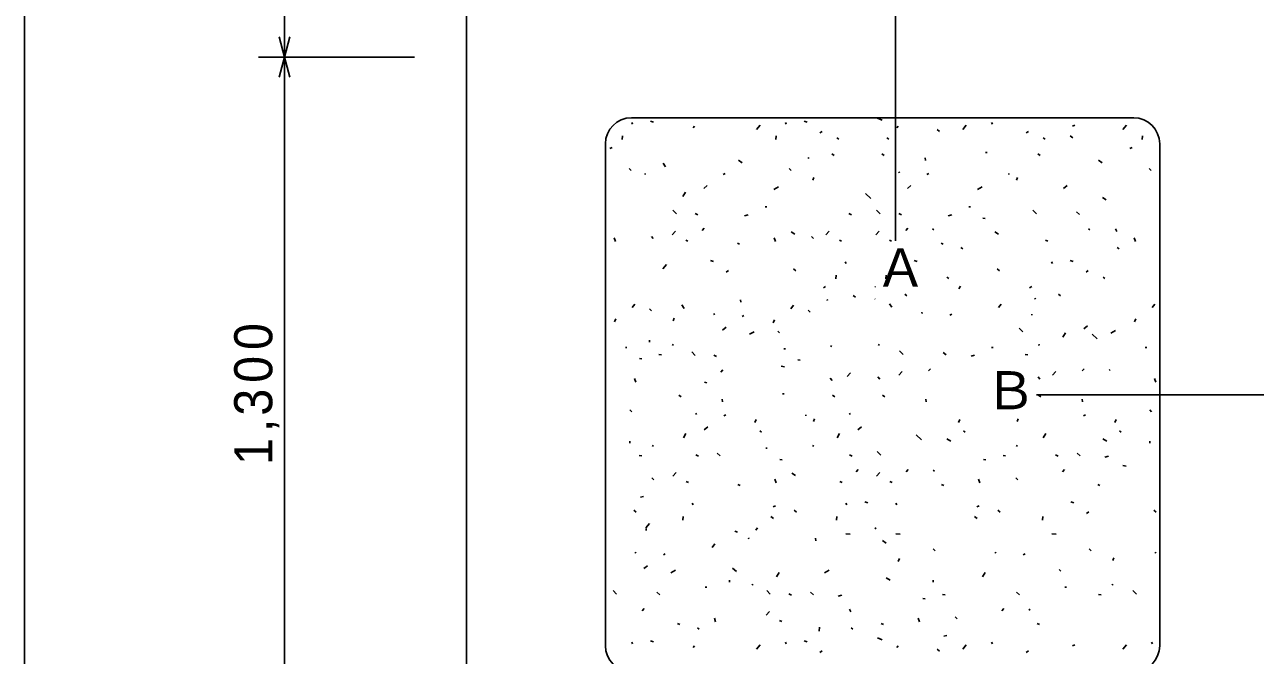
# Model space of a CAD drawing. Units: millimetres at full size, sheet at 1:20; details may follow other scales. Extents: x -7610 to 7610, y -5340 to 5340.
# Drawn here: x -7610 to -5243, y -518 to 696 of the extents above; entities that cross this region are included whole.
import ezdxf
from ezdxf.enums import TextEntityAlignment as Align

# ---------------------------------------------------------------- set-up
doc = ezdxf.new("R2010")
doc.units = ezdxf.units.MM
doc.header["$LTSCALE"] = 20
for name, color, linetype in [('0-0_枠', 5, 'Continuous'), ('0-6_寸法', 7, 'Continuous'), ('0-8_ハッチング', 3, 'Continuous'), ('3-0', 2, 'Continuous')]:
    doc.layers.add(name, color=color, linetype=linetype)
doc.styles.add('HGPｺﾞｼｯｸE', font='')
doc.styles.get('HGPｺﾞｼｯｸE').set_extended_font_data('HGPｺﾞｼｯｸE')

msp = doc.modelspace()

# ---------------------------------------------------------------- linework, layer by layer
at = {"layer": '0-0_枠'}
for p, q in [((-6760, 3383.63), (-6760, -2116.37)), ((-5477, 516.63), (-6443, 516.63)), ((-6493, -499.37), (-6493, 466.63)), ((-5427, -499.37), (-5427, 466.63))]:
    msp.add_line(p, q, dxfattribs=at)
for centre, start, end in [((-6443, 466.63), 90, 180), ((-5477, 466.63), 0, 90), ((-6443, -499.37), 180, 270), ((-5477, -499.37), 270, 0)]:
    msp.add_arc(centre, 50, start, end, dxfattribs=at)
at = {"layer": '0-6_寸法'}
for p, q in [((-7110, 1933.63), (-7110, 633.63)), ((-5935, 987.63), (-5935, 279.63)), ((-7110, 633.63), (-7120.35, 672.26)), ((-7110, 633.63), (-7099.65, 672.26)), ((-6860, 633.63), (-7160, 633.63)), ((-7110, 633.63), (-7120.35, 594.99)), ((-7110, 633.63), (-7099.65, 594.99)), ((-7110, 633.63), (-7110, -666.37)), ((-5664, -16.37), (-4956, -16.37))]:
    msp.add_line(p, q, dxfattribs=at)
at = {"layer": '0-8_ハッチング'}
for p, q in [((-6442.49, 507.55), (-6440.61, 504.41)), ((-6406.04, 510.06), (-6400.38, 508.18)), ((-6324.33, 497.49), (-6321.81, 500.64)), ((-6202.24, 494.35), (-6195.33, 502.52)), ((-6146.93, 507.55), (-6145.05, 504.41)), ((-6110.48, 510.06), (-6104.82, 508.18)), ((-5969.69, 515.72), (-5960.89, 511.95)), ((-5932.61, 497.49), (-5930.09, 500.64)), ((-5805.85, 494.35), (-5798.93, 502.52)), ((-5750.54, 507.55), (-5748.65, 504.41)), ((-5594.66, 500.64), (-5590.26, 502.52)), ((-5497.8, 494.35), (-5490.89, 502.52)), ((-6460.72, 474.87), (-6460.09, 481.78)), ((-6165.16, 474.87), (-6164.53, 481.78)), ((-6080.31, 487.44), (-6075.91, 490.58)), ((-6047.62, 478.01), (-6043.85, 475.49)), ((-5951.46, 478.01), (-5947.69, 475.49)), ((-5854.67, 494.35), (-5850.27, 489.95)), ((-5683.91, 487.44), (-5679.51, 490.58)), ((-5651.23, 478.01), (-5647.46, 475.49)), ((-5599.06, 481.78), (-5594.03, 478.01)), ((-5460.72, 474.87), (-5460.09, 481.78)), ((-6484.6, 457.27), (-6480.21, 459.78)), ((-5762.07, 450.02), (-5758.92, 450.02)), ((-5484.6, 457.27), (-5480.21, 459.78)), ((-6381.95, 429.28), (-6377.55, 422.37)), ((-6236.76, 434.94), (-6229.84, 429.91)), ((-6102.88, 439.97), (-6101.62, 438.08)), ((-6057.47, 447.51), (-6053.07, 444.37)), ((-5961.31, 447.51), (-5956.91, 444.37)), ((-5877.72, 439.34), (-5877.09, 434.31)), ((-5661.08, 447.51), (-5656.68, 444.37)), ((-5544.8, 434.94), (-5537.88, 429.91)), ((-6447.38, 419.23), (-6443.6, 415.46)), ((-6416.58, 409.17), (-6416.58, 407.28)), ((-6266.3, 407.28), (-6262.52, 409.17)), ((-6139.33, 419.23), (-6135.56, 415.46)), ((-5928.63, 412.94), (-5927.37, 410.43)), ((-5874.57, 407.28), (-5870.8, 409.17)), ((-5716.81, 409.17), (-5716.81, 407.28)), ((-5447.38, 419.23), (-5443.6, 415.46)), ((-6304.01, 380.89), (-6297.09, 386.54)), ((-6168.87, 378.37), (-6160.07, 384.03)), ((-6094.08, 396.6), (-6092.19, 401.63)), ((-5912.29, 380.89), (-5905.37, 386.54)), ((-5777.15, 378.37), (-5768.35, 384.03)), ((-5702.36, 396.6), (-5700.47, 401.63)), ((-5612.05, 380.89), (-5605.14, 386.54)), ((-6344.23, 365.17), (-6339.21, 373.34)), ((-5992.73, 370.83), (-5982.68, 361.4)), ((-5537.26, 363.29), (-5529.71, 358.89)), ((-6363.09, 338.77), (-6356.18, 331.86)), ((-6320.35, 332.49), (-6315.32, 329.97)), ((-6185.84, 345.06), (-6182.7, 345.06)), ((-6024.79, 332.49), (-6019.76, 329.97)), ((-5971.37, 338.77), (-5964.45, 331.86)), ((-5928.63, 332.49), (-5923.6, 329.97)), ((-5794.12, 345.06), (-5790.98, 345.06)), ((-5671.13, 338.77), (-5664.22, 331.86)), ((-5586.91, 335.63), (-5581.25, 330.6)), ((-6225.44, 328.09), (-6218.53, 329.97)), ((-5833.72, 328.09), (-5826.81, 329.97)), ((-5767.09, 323.69), (-5762.69, 323.06)), ((-6476.29, 285.35), (-6473.77, 278.43)), ((-6404.64, 288.49), (-6400.86, 284.09)), ((-6364.35, 291.63), (-6358.06, 298.55)), ((-6303.38, 304.2), (-6307.15, 299.8)), ((-6168.24, 285.35), (-6165.73, 278.43)), ((-6135.56, 297.29), (-6128.65, 292.89)), ((-6096.59, 288.49), (-6092.82, 284.09)), ((-6068.79, 291.63), (-6062.5, 298.55)), ((-5972.62, 291.63), (-5966.34, 298.55)), ((-5911.66, 304.2), (-5915.43, 299.8)), ((-5863.89, 302.95), (-5861.37, 301.06)), ((-5743.84, 297.29), (-5736.92, 292.89)), ((-5563.65, 302.95), (-5561.14, 301.06)), ((-5512.11, 302.95), (-5509.6, 297.92)), ((-5476.29, 285.35), (-5473.77, 278.43)), ((-6338.58, 280.95), (-6334.18, 279.06)), ((-6239.27, 275.29), (-6234.87, 273.41)), ((-6043.02, 280.95), (-6038.62, 279.06)), ((-5946.86, 280.95), (-5942.46, 279.06)), ((-5847.55, 275.29), (-5843.15, 273.41)), ((-5809.21, 267.12), (-5805.44, 264.61)), ((-5646.62, 280.95), (-5642.22, 279.06)), ((-5508.97, 267.12), (-5505.2, 264.61)), ((-6290.81, 241.98), (-6285.15, 240.09)), ((-6031.7, 239.47), (-6029.82, 236.32)), ((-5899.09, 241.98), (-5893.43, 240.09)), ((-5635.31, 239.47), (-5633.42, 236.32)), ((-5598.85, 241.98), (-5593.2, 240.09)), ((-6382.57, 226.27), (-6375.66, 234.44)), ((-6260.64, 219.35), (-6256.24, 222.5)), ((-6131.16, 226.27), (-6126.76, 221.87)), ((-6049.93, 206.78), (-6049.3, 213.7)), ((-5953.77, 206.78), (-5953.14, 213.7)), ((-5739.44, 226.27), (-5735.04, 221.87)), ((-5568.68, 219.35), (-5564.28, 222.5)), ((-6073.81, 189.18), (-6069.41, 191.7)), ((-5974.64, 190.91), (-5973.25, 191.7)), ((-5836.23, 209.92), (-5832.46, 207.41)), ((-5812.98, 187.3), (-5809.83, 192.33)), ((-5677.42, 189.18), (-5673.02, 191.7)), ((-5536, 209.92), (-5532.23, 207.41)), ((-6233.37, 166.55), (-6232.74, 161.52)), ((-6066.81, 167.18), (-6065.55, 165.29)), ((-6016.73, 174.72), (-6012.33, 171.58)), ((-5974.64, 168.52), (-5974.05, 167.65)), ((-5917.42, 177.07), (-5913.02, 173.93)), ((-5667.27, 169.53), (-5666.01, 167.65)), ((-5621.86, 177.07), (-5617.46, 173.93)), ((-6441.47, 151.3), (-6436.44, 158.22)), ((-6408.16, 148.79), (-6404.39, 145.02)), ((-6345.88, 156.5), (-6341.48, 149.58)), ((-6136.58, 148.95), (-6131.55, 155.87)), ((-6103.27, 146.44), (-6099.5, 142.67)), ((-5946.33, 158.85), (-5941.93, 151.93)), ((-5884.74, 142.51), (-5883.48, 139.99)), ((-5737.03, 151.3), (-5732, 158.22)), ((-5441.47, 151.3), (-5436.44, 158.22)), ((-6475.41, 124.28), (-6472.9, 129.93)), ((-6362.9, 126.16), (-6361.02, 131.19)), ((-6284.28, 140.15), (-6283.03, 137.64)), ((-6230.23, 134.5), (-6226.46, 136.38)), ((-6170.52, 121.93), (-6168.01, 127.58)), ((-5830.68, 136.85), (-5826.91, 138.73)), ((-5672.92, 138.73), (-5672.92, 136.85)), ((-5475.41, 124.28), (-5472.9, 129.93)), ((-6267.94, 108.1), (-6261.03, 113.75)), ((-6215.77, 99.93), (-6206.97, 104.96)), ((-6161.09, 106.21), (-6157.95, 103.07)), ((-5697.44, 111.71), (-5689.89, 104.79)), ((-5613.06, 94.74), (-5608.03, 102.91)), ((-5572.83, 110.45), (-5565.92, 116.11)), ((-5557.12, 100.39), (-5547.07, 90.97)), ((-5520.67, 102.28), (-5511.87, 107.31)), ((-6454.67, 74.62), (-6451.53, 74.62)), ((-6408.16, 88.45), (-6408.16, 84.68)), ((-6364.16, 78.39), (-6362.9, 80.91)), ((-6149.78, 72.27), (-6146.64, 72.27)), ((-6059.27, 76.04), (-6058.01, 78.56)), ((-5967.77, 78.39), (-5966.51, 80.91)), ((-5750.23, 74.62), (-5747.09, 74.62)), ((-5659.72, 78.39), (-5658.47, 80.91)), ((-5454.67, 74.62), (-5451.53, 74.62)), ((-6427.64, 53.25), (-6423.24, 52.62)), ((-6389.93, 60.8), (-6384.9, 60.17)), ((-6327.02, 65.99), (-6320.11, 59.07)), ((-6284.28, 59.7), (-6279.26, 57.19)), ((-6122.75, 50.9), (-6118.35, 50.27)), ((-5927.48, 68.34), (-5920.56, 61.42)), ((-5843.25, 65.2), (-5837.6, 60.17)), ((-5789.83, 57.65), (-5782.92, 59.54)), ((-5685.49, 60.8), (-5680.46, 60.17)), ((-6267.31, 31.42), (-6271.09, 27.02)), ((-6154.81, 38.96), (-6148.52, 37.7)), ((-6028.05, 18.85), (-6021.76, 25.76)), ((-5928.74, 21.2), (-5922.45, 28.11)), ((-5867.77, 33.77), (-5871.54, 29.37)), ((-5633.17, 21.2), (-5626.89, 28.11)), ((-5572.21, 33.77), (-5575.98, 29.37)), ((-5524.44, 32.51), (-5521.92, 30.63)), ((-6437.07, 14.91), (-6434.56, 8)), ((-6302.51, 8.16), (-6298.11, 6.28)), ((-6060.53, 15.7), (-6056.76, 11.3)), ((-5969.02, 18.06), (-5965.25, 13.66)), ((-5660.98, 18.06), (-5657.21, 13.66)), ((-5437.07, 14.91), (-5434.56, 8)), ((-6351.91, -16.96), (-6347.51, -20.1)), ((-6152.67, -14.44), (-6149.52, -14.44)), ((-6056.35, -16.96), (-6051.95, -20.1)), ((-5960.19, -16.96), (-5955.79, -20.1)), ((-5659.96, -16.96), (-5655.56, -20.1)), ((-6446.25, -45.24), (-6442.48, -49.01)), ((-6268.32, -25.13), (-6267.69, -30.16)), ((-5876.6, -25.13), (-5875.97, -30.16)), ((-5576.36, -25.13), (-5575.73, -30.16)), ((-5446.25, -45.24), (-5442.48, -49.01)), ((-6319.23, -51.53), (-6317.97, -54.04)), ((-6265.18, -57.18), (-6261.4, -55.3)), ((-6205.46, -69.75), (-6202.95, -64.1)), ((-6107.41, -55.3), (-6107.41, -57.18)), ((-6092.96, -67.87), (-6091.07, -62.84)), ((-6023.67, -51.53), (-6022.41, -54.04)), ((-5813.74, -69.75), (-5811.23, -64.1)), ((-5701.23, -67.87), (-5699.35, -62.84)), ((-5573.22, -57.18), (-5569.45, -55.3)), ((-5513.51, -69.75), (-5510.99, -64.1)), ((-6343.11, -99.29), (-6338.08, -91.12)), ((-6302.89, -83.58), (-6295.97, -77.92)), ((-6196.04, -85.47), (-6192.89, -88.61)), ((-6047.55, -99.29), (-6042.52, -91.12)), ((-6007.33, -83.58), (-6000.41, -77.92)), ((-5895.45, -93.64), (-5885.39, -103.07)), ((-5804.31, -85.47), (-5801.17, -88.61)), ((-5651.16, -99.29), (-5646.13, -91.12)), ((-5504.08, -85.47), (-5500.94, -88.61)), ((-6446.25, -105.58), (-6446.25, -109.35)), ((-6402.26, -115.64), (-6401, -113.12)), ((-6094.21, -115.64), (-6092.96, -113.12)), ((-5836.37, -101.18), (-5828.83, -105.58)), ((-5702.49, -115.64), (-5701.23, -113.12)), ((-5536.13, -101.18), (-5528.59, -105.58)), ((-5446.25, -105.58), (-5446.25, -109.35)), ((-6428.03, -133.24), (-6423, -133.86)), ((-6319.23, -131.98), (-6314.2, -134.49)), ((-6277.75, -128.84), (-6272.09, -133.86)), ((-6184.72, -119.41), (-6181.58, -119.41)), ((-6157.7, -140.78), (-6153.3, -141.41)), ((-6023.67, -131.98), (-6018.64, -134.49)), ((-5970.25, -125.69), (-5963.33, -132.61)), ((-5765.97, -140.78), (-5761.57, -141.41)), ((-5728.26, -133.24), (-5723.23, -133.86)), ((-5627.27, -131.98), (-5622.24, -134.49)), ((-5585.79, -128.84), (-5580.13, -133.86)), ((-5532.36, -136.38), (-5525.45, -134.49)), ((-6006.7, -160.26), (-6010.47, -164.66)), ((-5910.54, -160.26), (-5914.31, -164.66)), ((-5862.77, -161.52), (-5860.25, -163.4)), ((-5610.3, -160.26), (-5614.07, -164.66)), ((-5497.79, -152.72), (-5491.51, -153.98)), ((-6403.51, -175.98), (-6399.74, -180.38)), ((-6363.23, -172.83), (-6356.94, -165.92)), ((-6337.46, -183.52), (-6333.06, -185.4)), ((-6238.15, -189.17), (-6233.75, -191.06)), ((-6167.12, -179.12), (-6164.61, -186.03)), ((-6134.44, -167.18), (-6127.53, -171.58)), ((-6041.9, -183.52), (-6037.5, -185.4)), ((-5971.5, -172.83), (-5965.22, -165.92)), ((-5945.73, -183.52), (-5941.33, -185.4)), ((-5846.43, -189.17), (-5842.03, -191.06)), ((-5775.4, -179.12), (-5772.89, -186.03)), ((-5703.75, -175.98), (-5699.98, -180.38)), ((-5546.19, -189.17), (-5541.79, -191.06)), ((-6425.51, -213.69), (-6419.86, -212.43)), ((-6326.14, -225), (-6324.26, -228.14)), ((-6170.27, -231.92), (-6165.87, -230.03)), ((-6030.58, -225), (-6028.7, -228.14)), ((-5994.13, -222.49), (-5988.47, -224.37)), ((-5934.42, -225), (-5932.53, -228.14)), ((-5778.54, -231.92), (-5774.14, -230.03)), ((-5597.73, -222.49), (-5592.07, -224.37)), ((-6438.08, -238.2), (-6433.68, -242.6)), ((-6344.37, -257.69), (-6343.74, -250.77)), ((-6174.67, -250.77), (-6169.64, -254.54)), ((-6130.04, -238.2), (-6125.64, -242.6)), ((-6048.81, -257.69), (-6048.18, -250.77)), ((-5782.94, -250.77), (-5777.92, -254.54)), ((-5738.32, -238.2), (-5733.92, -242.6)), ((-5652.41, -257.69), (-5651.78, -250.77)), ((-5567.56, -245.11), (-5563.16, -241.97)), ((-5438.08, -238.2), (-5433.68, -242.6)), ((-6415.46, -272.77), (-6407.91, -263.97)), ((-6414.84, -273.72), (-6414.84, -277.49)), ((-6243.88, -278.75), (-6238.85, -280.63)), ((-6203.58, -277.17), (-6200.44, -272.14)), ((-6030.65, -283.78), (-6022.48, -284.41)), ((-5974.64, -274.2), (-5972.13, -272.77)), ((-5934.49, -283.78), (-5926.32, -284.41)), ((-5634.26, -283.78), (-5626.09, -284.41)), ((-6287.87, -310.18), (-6282.85, -303.26)), ((-6218.11, -291.95), (-6216.85, -293.83)), ((-6089.11, -292.58), (-6088.48, -297.6)), ((-5960.26, -296.98), (-5953.35, -302)), ((-6435.58, -318.97), (-6434.32, -321.49)), ((-6381.53, -324.63), (-6377.75, -322.75)), ((-5862.84, -312.69), (-5859.07, -316.46)), ((-5743.62, -318.97), (-5742.37, -321.49)), ((-5689.57, -324.63), (-5685.8, -322.75)), ((-5562.6, -312.69), (-5558.83, -316.46)), ((-5517.35, -335.32), (-5515.46, -330.29)), ((-5435.58, -318.97), (-5434.32, -321.49)), ((-6419.24, -351.03), (-6412.32, -345.37)), ((-6367.07, -359.2), (-6358.27, -354.17)), ((-6248.28, -349.77), (-6240.73, -356.69)), ((-6071.51, -359.2), (-6062.71, -354.17)), ((-5930.09, -337.2), (-5927.58, -331.55)), ((-5620.43, -352.92), (-5617.29, -356.06)), ((-6254.56, -373.03), (-6254.56, -376.8)), ((-6163.9, -366.74), (-6158.87, -358.57)), ((-5952.72, -368.63), (-5945.18, -373.03)), ((-5862.84, -373.03), (-5862.84, -376.8)), ((-5767.51, -366.74), (-5762.48, -358.57)), ((-6478.32, -393.14), (-6471.41, -400.06)), ((-6394.1, -396.28), (-6388.44, -401.31)), ((-6301.07, -386.86), (-6297.93, -386.86)), ((-6210.56, -383.09), (-6209.31, -380.57)), ((-6182.76, -393.14), (-6175.84, -400.06)), ((-6140.02, -399.43), (-6134.99, -401.94)), ((-6098.53, -396.28), (-6092.88, -401.31)), ((-6045.11, -403.83), (-6038.2, -401.94)), ((-5844.61, -400.68), (-5839.58, -401.31)), ((-5702.14, -396.28), (-5696.48, -401.31)), ((-5609.12, -386.86), (-5605.97, -386.86)), ((-5544.38, -400.68), (-5539.35, -401.31)), ((-5518.61, -383.09), (-5517.35, -380.57)), ((-5478.32, -393.14), (-5471.41, -400.06)), ((-5882.32, -408.23), (-5877.92, -408.85)), ((-6418.61, -427.71), (-6422.38, -432.11)), ((-6283.47, -446.57), (-6280.96, -453.48)), ((-6184.02, -440.28), (-6177.73, -433.37)), ((-6023.74, -428.97), (-6021.23, -434)), ((-5891.75, -446.57), (-5889.24, -453.48)), ((-5820.1, -443.42), (-5816.33, -447.82)), ((-5726.65, -427.71), (-5730.42, -432.11)), ((-5678.88, -428.97), (-5676.37, -430.85)), ((-6354.5, -456.62), (-6350.1, -458.51)), ((-6316.16, -464.79), (-6312.39, -467.31)), ((-6158.25, -450.97), (-6153.85, -452.85)), ((-6082.19, -471.08), (-6081.56, -463.54)), ((-6020.6, -464.79), (-6016.83, -467.31)), ((-5962.78, -456.62), (-5958.38, -458.51)), ((-5662.54, -456.62), (-5658.14, -458.51)), ((-6442.49, -492.45), (-6440.61, -495.59)), ((-6406.04, -489.94), (-6400.38, -491.82)), ((-6146.93, -492.45), (-6145.05, -495.59)), ((-6110.48, -489.94), (-6104.82, -491.82)), ((-5969.69, -484.28), (-5960.89, -488.05)), ((-5842.1, -481.14), (-5836.44, -479.88)), ((-5750.54, -492.45), (-5748.65, -495.59)), ((-5442.49, -492.45), (-5440.61, -495.59)), ((-6324.33, -502.51), (-6321.81, -499.36)), ((-6202.24, -505.65), (-6195.33, -497.48)), ((-6080.31, -512.56), (-6075.91, -509.42)), ((-5932.61, -502.51), (-5930.09, -499.36)), ((-5854.67, -505.65), (-5850.27, -510.05)), ((-5805.85, -505.65), (-5798.93, -497.48)), ((-5683.91, -512.56), (-5679.51, -509.42)), ((-5594.66, -499.36), (-5590.26, -497.48)), ((-5497.8, -505.65), (-5490.89, -497.48))]:
    msp.add_line(p, q, dxfattribs=at)
at = {"layer": '3-0', "color": 1}
msp.add_lwpolyline([(-7610, 5340), (-7610, -5340), (7610, -5340)], dxfattribs=at)

# ---------------------------------------------------------------- texts
at = {"layer": '0-6_寸法', "color": 3, "style": 'HGPｺﾞｼｯｸE'}
for s, p in [('Ａ', (-5975, 169.63)), ('Ｂ', (-5764, -66.37))]:
    msp.add_text(s, height=73.31, dxfattribs=at).set_placement(p, align=Align.BOTTOM_LEFT)
at = {"layer": '0-6_寸法', "color": 3, "insert": (-7120, -151.37), "char_height": 73.31, "attachment_point": 7, "rotation": 90, "style": 'HGPｺﾞｼｯｸE'}
msp.add_mtext('\\T1.22;\\W0.95;1,300', dxfattribs=at)

doc.saveas('drawing.dxf')
